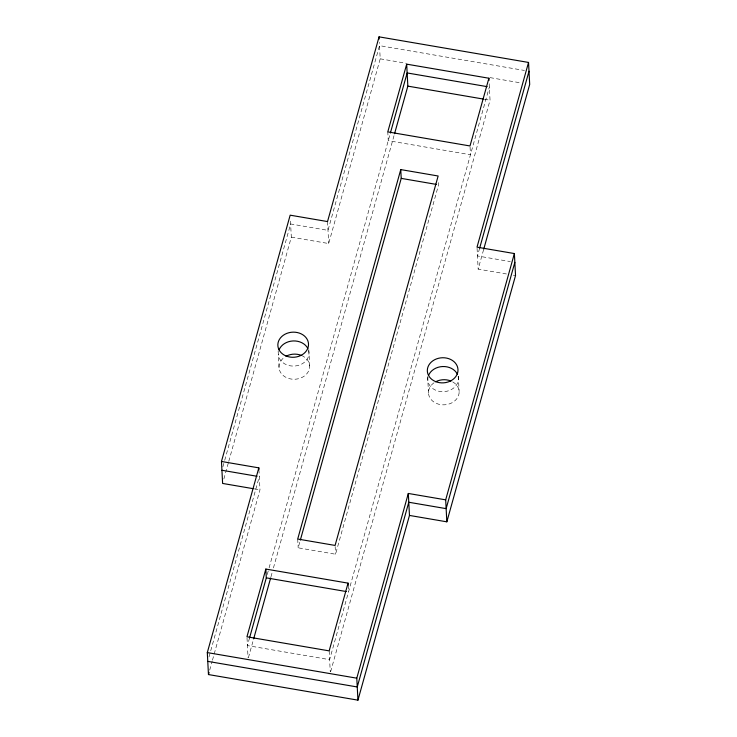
<?xml version="1.0" encoding="UTF-8"?>
<svg xmlns="http://www.w3.org/2000/svg" width="737" height="737" viewBox="0 0 737 737"><rect width="100%" height="100%" fill="white"/><g stroke="black" fill="none" stroke-linecap="round" stroke-linejoin="round"><path stroke-width="0.55" stroke-dasharray="3.69 2.76" d="M222.85 466.945L224.389 461.417M224.702 460.321L290.627 223.965L327.993 230.359L379.518 45.639L524.468 70.457M223.845 479.022L228.47 462.458M228.774 461.353L291.318 237.148L290.396 219.571M209.004 656.953L259.295 476.655M209.695 670.136L212.164 661.282M212.468 660.177L259.986 489.838L259.009 471.164M291.318 237.148L328.684 243.542L380.209 58.822L379.352 42.341M249.548 637.938L247.411 645.584L329.623 659.661L489.359 87.021M267.236 574.528L268.775 569.001M269.088 567.895L390.076 134.125M248.415 657.662L253.666 638.832M270.967 576.804L272.202 572.373M273.436 567.941L394.24 134.862M438.478 182.583L438.598 184.784L335.547 554.224L298.172 547.821L300.023 541.188M330.627 671.729L490.05 100.204L489.184 83.723M479.63 248.212L477.475 255.951L510.317 261.571M506.476 273.98L478.166 269.134L483.721 249.226M380.209 58.822L406.253 63.281M490.059 77.625L521.759 83.06M484.412 99.246L490.05 100.204M513.274 275.141L515.532 275.537M254.32 488.871L259.986 489.838M477.069 248.258L478.166 269.134M470.059 147.059L470.464 154.752L388.252 140.675L387.791 131.886M458.34 376.183L459.142 391.568M427.626 376.515L428.492 392.996M348.177 585.335L348.518 591.931M327.532 221.57L328.684 243.542M335.142 546.532L335.547 554.224M329.163 650.872L330.259 671.739M308.803 349.495L309.66 365.976M297.711 539.033L298.172 547.821M278.144 350.923L279.01 367.404M247.015 637.892L248.047 657.671M301.525 355.455A15.348 12.566 -3 0 1 307.209 373.309A15.348 12.566 -3 0 1 284.906 376.773A15.348 12.566 -3 0 1 283.109 358.32M452.711 381.886A15.348 12.566 -3 0 1 455.263 400.449A15.348 12.566 -3 0 1 432.426 400.9A15.348 12.566 -3 0 1 434.848 382.236M308.646 350.619A15.348 12.566 -3 0 1 295.528 365.957A15.348 12.566 -3 0 1 278.319 354.221M458.119 376.211A15.348 12.566 -3 0 1 443.011 391.679A15.348 12.566 -3 0 1 428.179 376.543"/><path stroke-width="1.11" d="M253.196 488.677L222.62 483.444L221.469 461.463L290.166 215.176L327.532 221.57L379.058 36.85L528.54 62.442L529.691 84.414L483.721 249.226M409.468 515.43L446.834 521.824L445.682 499.852L408.316 493.458L409.468 515.43L357.942 700.15L208.46 674.558L207.309 652.586L258.834 467.866L221.469 461.463M208.46 674.558L209.078 672.347M265.845 569.065L246.95 636.796L329.163 650.872L348.057 583.142L265.845 569.065L266.306 577.854L249.548 637.938M406.686 64.156L387.791 131.886L470.003 145.963L488.898 78.233L406.686 64.156L407.837 86.128L394.544 133.756M390.38 133.029L407.146 72.945L487.102 86.634M253.666 638.832L270.663 577.909M400.762 169.593L297.711 539.033L335.086 545.435L438.137 175.996L400.762 169.593L401.223 178.382L300.337 540.083M357.942 700.15L356.791 678.178L408.316 493.458M528.54 62.442L477.014 247.162L514.38 253.556L515.532 275.537L446.834 521.824M479.63 248.212L529 71.231M445.682 499.852L514.38 253.556M514.841 262.344L446.143 508.641L408.777 502.247L357.252 686.967L207.77 661.375M407.837 86.128L483.288 99.053M401.223 178.382L436.332 184.397M221.929 470.261L257.029 476.268M266.306 577.854L346.27 591.544M207.309 652.586L356.791 678.178M488.898 78.233L489.009 80.434M379.058 36.85L379.177 39.052M348.057 583.142L348.177 585.335M258.834 467.866L258.954 470.059M286.196 356.174A15.348 12.566 -3 0 1 301.525 355.455M435.678 381.766A15.348 12.566 -3 0 1 450.998 381.047M279.056 349.891A15.348 12.566 -3 0 1 293.096 340.945A15.348 12.566 -3 0 1 307.863 348.546M428.529 375.474A15.348 12.566 -3 0 1 442.578 366.538A15.348 12.566 -3 0 1 457.336 374.138M435.475 381.545A15.348 12.566 -3 0 0 457.99 369.596A15.348 12.566 -3 0 0 434.526 359.794A15.348 12.566 -3 0 0 435.475 381.545M286.002 355.953A15.348 12.566 -3 0 0 308.508 344.004A15.348 12.566 -3 0 0 285.044 334.202A15.348 12.566 -3 0 0 286.002 355.953"/></g></svg>
